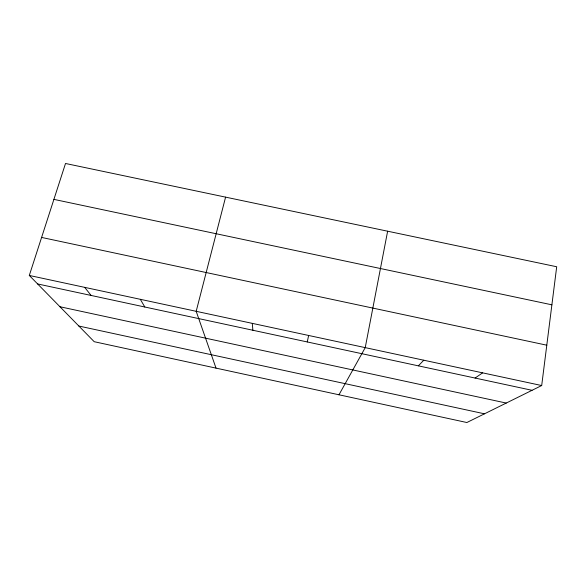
<?xml version="1.0" encoding="UTF-8"?>
<svg xmlns="http://www.w3.org/2000/svg" width="586" height="586" viewBox="0 0 586 586"><rect width="100%" height="100%" fill="white"/><g stroke="black" fill="none" stroke-linecap="round" stroke-linejoin="round"><path stroke-width="0.88" d="M541.691 385.544L556.7 266.755L65.515 163.479L29.3 275.457L94.207 341.704L466.866 422.521L541.691 385.544L29.3 275.457M387.632 231.206L365.232 347.63L338.972 394.788M307.254 341.953L308.639 335.478M225.588 197.138L196.185 311.312L216.014 368.118M418.345 365.847L423.788 360.214M475.078 378.051L482.608 372.85M53.905 199.379L551.887 304.823M41.599 237.433L546.789 345.191M37.621 283.946L532.051 390.305M59.948 306.742L506.253 403.058M78.861 326.043L484.483 413.811M84.692 287.36L91.101 295.454M140.318 299.307L144.808 307.005M252.295 323.369L252.881 330.255"/></g></svg>
